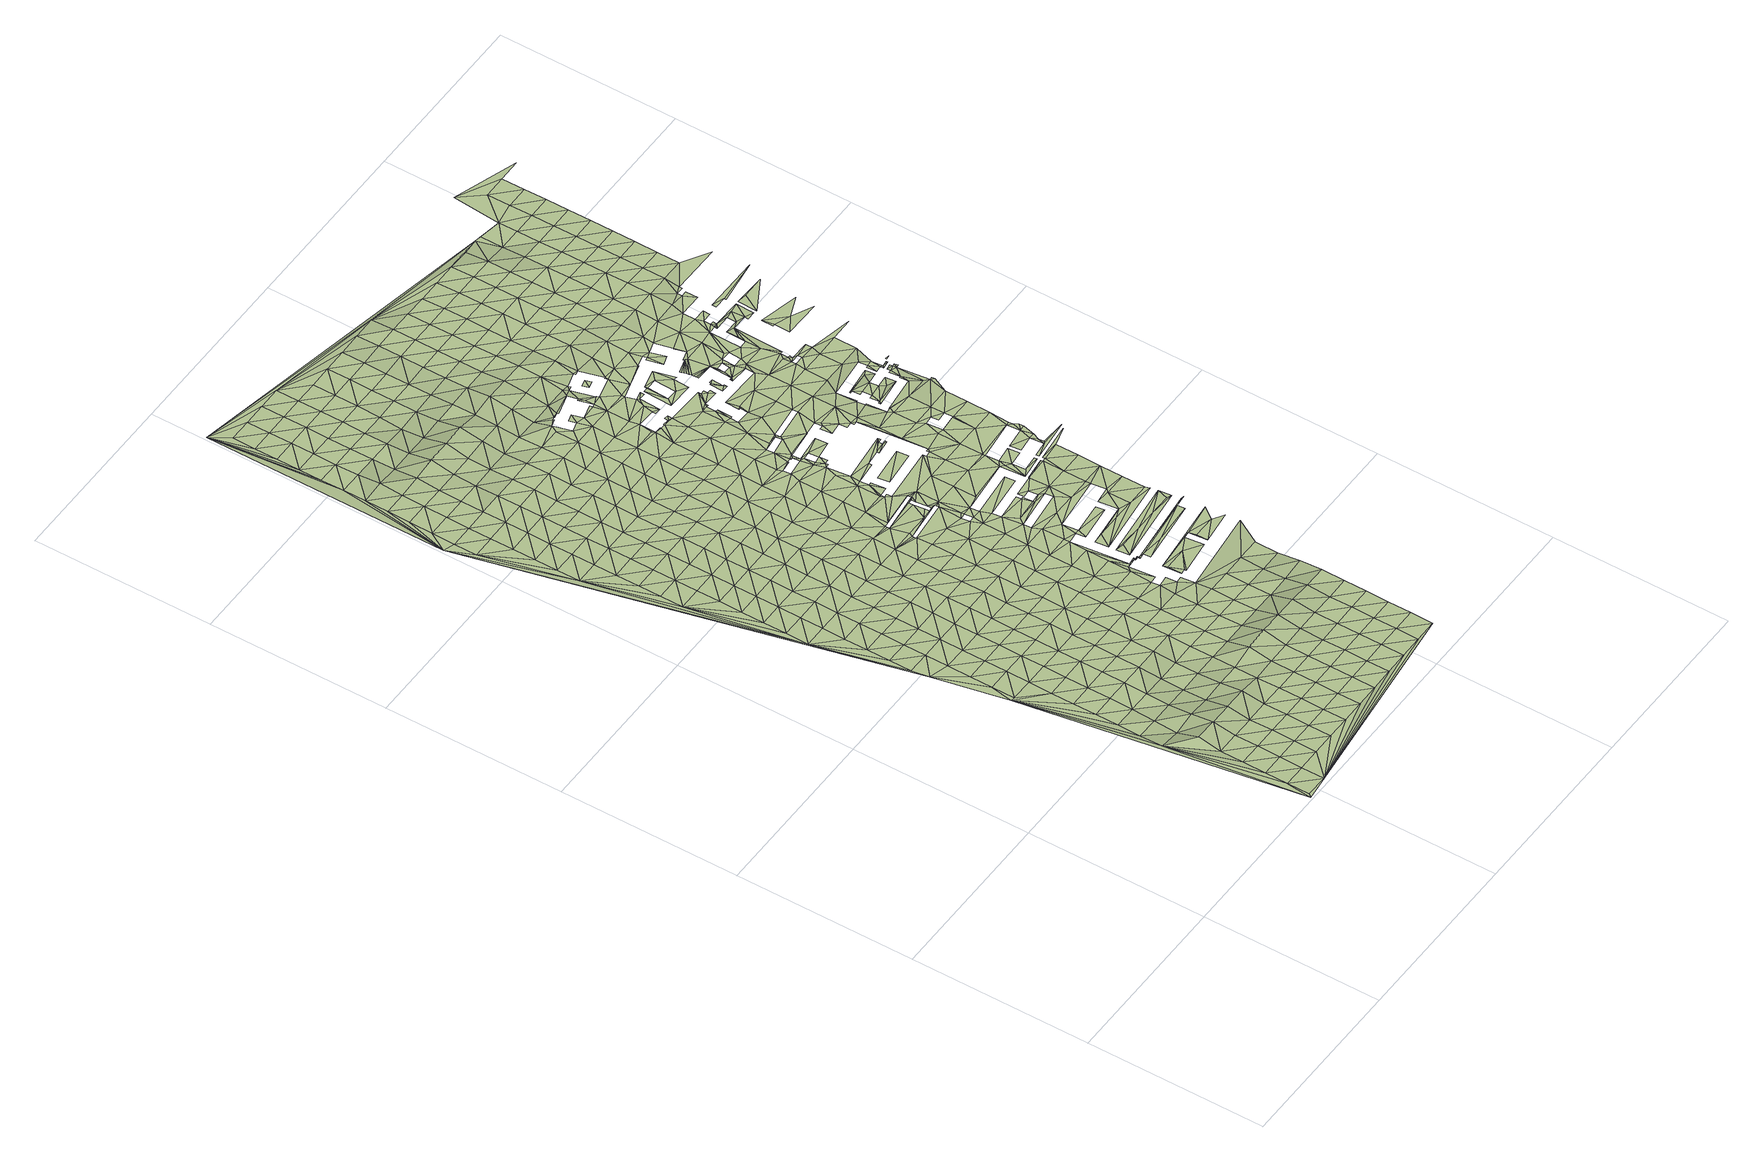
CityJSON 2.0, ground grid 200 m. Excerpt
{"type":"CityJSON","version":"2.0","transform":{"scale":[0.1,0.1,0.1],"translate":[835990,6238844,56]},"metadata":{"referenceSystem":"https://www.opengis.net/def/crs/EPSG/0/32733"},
"CityObjects":{
"terrain1":{"type":"TINRelief","geometry":[{"type":"CompositeSurface","lod":"1","boundaries":[[[0,1,2]],[[1,0,3]],[[0,2,4]],[[1,3,2]],[[4,2,5]],[[0,4,6]],[[5,2,7]],[[8,4,5]],[[7,2,3]],[[4,8,9]],[[8,5,10]],[[4,11,6]],[[10,5,7]],[[12,4,9]],[[4,13,11]],[[11,14,6]],[[9,8,15]],[[4,12,13]],[[15,8,10]],[[7,3,16]],[[14,17,6]],[[18,14,11]],[[6,19,20]],[[18,11,13]],[[21,6,20]],[[10,7,16]],[[22,6,17]],[[12,9,23]],[[9,15,24]],[[6,25,19]],[[26,17,14]],[[27,21,28]],[[22,25,6]],[[13,12,23]],[[9,24,23]],[[21,20,29]],[[18,26,14]],[[30,27,28]],[[10,31,15]],[[32,28,21]],[[33,22,17]],[[16,31,10]],[[20,19,34]],[[35,21,29]],[[36,16,3]],[[19,25,37]],[[30,38,27]],[[39,21,27]],[[13,40,18]],[[32,30,28]],[[17,26,33]],[[27,41,42]],[[24,15,43]],[[29,20,34]],[[40,13,23]],[[35,32,21]],[[19,37,34]],[[44,27,38]],[[25,22,45]],[[31,43,15]],[[46,27,42]],[[41,47,42]],[[48,26,18]],[[46,39,27]],[[49,38,30]],[[45,22,33]],[[41,27,50]],[[51,27,44]],[[24,52,23]],[[29,53,35]],[[18,40,48]],[[30,32,49]],[[16,36,31]],[[47,54,42]],[[42,55,46]],[[56,37,25]],[[43,52,24]],[[34,53,29]],[[50,27,51]],[[36,3,57]],[[58,39,46]],[[45,56,25]],[[41,59,47]],[[54,60,42]],[[40,23,61]],[[55,62,46]],[[33,26,63]],[[46,64,58]],[[26,48,65]],[[38,66,44]],[[38,49,67]],[[68,43,31]],[[69,39,58]],[[52,61,23]],[[32,35,70]],[[53,71,35]],[[72,55,42]],[[41,50,59]],[[42,60,73]],[[74,46,62]],[[63,45,33]],[[64,75,58]],[[31,36,68]],[[37,76,34]],[[65,63,26]],[[56,77,37]],[[54,47,78]],[[38,67,66]],[[40,79,48]],[[39,69,80]],[[32,70,49]],[[81,51,44]],[[70,35,71]],[[55,72,62]],[[64,46,82]],[[52,43,83]],[[42,73,72]],[[84,46,74]],[[75,85,58]],[[34,76,53]],[[61,79,40]],[[37,77,76]],[[47,59,78]],[[58,86,69]],[[39,80,87]],[[83,43,68]],[[88,60,54]],[[44,66,81]],[[3,89,57]],[[65,48,90]],[[46,84,82]],[[91,56,45]],[[58,85,86]],[[67,49,92]],[[45,63,93]],[[51,94,50]],[[95,74,62]],[[64,96,75]],[[87,97,39]],[[98,71,53]],[[79,90,48]],[[0,99,3]],[[70,92,49]],[[36,57,68]],[[54,78,88]],[[100,80,69]],[[101,61,52]],[[95,62,72]],[[56,91,77]],[[83,102,52]],[[45,93,91]],[[59,50,94]],[[53,76,98]],[[60,103,73]],[[94,51,81]],[[64,82,96]],[[97,104,39]],[[69,86,100]],[[66,67,105]],[[85,75,106]],[[61,101,79]],[[63,65,107]],[[52,102,101]],[[90,108,65]],[[73,103,72]],[[67,92,105]],[[109,84,74]],[[68,110,83]],[[103,60,88]],[[74,95,111]],[[39,104,112]],[[76,77,113]],[[114,70,71]],[[71,98,115]],[[87,80,116]],[[93,63,107]],[[75,96,106]],[[110,68,57]],[[100,117,80]],[[107,65,108]],[[81,66,118]],[[89,3,119]],[[91,113,77]],[[78,59,120]],[[59,94,121]],[[85,122,86]],[[123,90,79]],[[74,111,109]],[[115,114,71]],[[66,105,118]],[[84,124,82]],[[125,102,83]],[[87,116,97]],[[98,76,126]],[[80,117,116]],[[79,101,123]],[[127,92,70]],[[95,72,128]],[[59,121,120]],[[122,100,86]],[[103,129,72]],[[93,130,91]],[[106,122,85]],[[83,110,125]],[[113,126,76]],[[131,88,78]],[[96,82,124]],[[108,90,132]],[[84,109,124]],[[112,133,39]],[[130,93,107]],[[81,134,94]],[[70,114,127]],[[111,95,128]],[[118,135,81]],[[128,72,129]],[[136,104,97]],[[137,115,98]],[[132,90,123]],[[105,92,138]],[[110,57,89]],[[78,120,131]],[[139,117,100]],[[101,102,140]],[[113,91,141]],[[102,125,142]],[[97,116,136]],[[134,121,94]],[[126,137,98]],[[103,88,143]],[[134,81,135]],[[119,3,144]],[[139,100,122]],[[138,118,105]],[[141,91,130]],[[138,92,127]],[[111,145,109]],[[106,96,146]],[[101,140,123]],[[147,107,108]],[[96,124,148]],[[102,142,140]],[[132,149,108]],[[110,150,125]],[[143,88,131]],[[117,151,116]],[[128,145,111]],[[112,104,152]],[[153,114,115]],[[104,136,154]],[[137,155,115]],[[156,129,103]],[[107,147,130]],[[96,148,146]],[[150,110,89]],[[126,113,157]],[[151,117,139]],[[147,108,149]],[[158,135,118]],[[113,141,159]],[[160,120,121]],[[161,121,134]],[[122,106,162]],[[123,163,132]],[[104,154,152]],[[153,115,155]],[[158,118,138]],[[109,164,124]],[[112,165,133]],[[142,125,166]],[[103,143,156]],[[116,167,136]],[[145,168,109]],[[169,165,112]],[[126,157,137]],[[163,123,140]],[[170,127,114]],[[113,159,157]],[[120,160,131]],[[171,128,129]],[[121,161,160]],[[141,130,172]],[[146,162,106]],[[166,125,150]],[[151,167,116]],[[164,148,124]],[[144,3,173]],[[174,139,122]],[[165,175,133]],[[176,149,132]],[[109,168,164]],[[165,169,175]],[[112,152,169]],[[172,130,147]],[[134,135,177]],[[114,153,170]],[[128,171,145]],[[135,158,178]],[[142,179,140]],[[171,129,156]],[[154,136,180]],[[181,155,137]],[[132,163,176]],[[182,138,127]],[[150,89,119]],[[183,133,175]],[[184,159,141]],[[174,122,162]],[[179,142,166]],[[167,180,136]],[[137,157,181]],[[143,131,185]],[[177,135,178]],[[148,186,146]],[[160,187,131]],[[188,151,139]],[[158,138,182]],[[172,184,141]],[[189,161,134]],[[182,127,170]],[[190,168,145]],[[183,191,133]],[[163,140,192]],[[147,149,193]],[[148,164,186]],[[183,175,194]],[[149,176,195]],[[175,169,196]],[[150,197,166]],[[185,131,187]],[[151,188,167]],[[145,171,190]],[[154,198,152]],[[188,139,174]],[[192,140,179]],[[153,155,199]],[[180,200,154]],[[155,181,201]],[[202,156,143]],[[134,177,189]],[[203,133,191]],[[193,172,147]],[[183,194,191]],[[197,150,119]],[[204,157,159]],[[193,149,195]],[[205,178,158]],[[175,196,194]],[[3,206,173]],[[184,207,159]],[[161,208,160]],[[146,209,162]],[[163,210,176]],[[152,198,169]],[[211,146,186]],[[153,199,170]],[[154,200,198]],[[199,155,201]],[[171,156,202]],[[158,182,205]],[[164,168,212]],[[179,166,213]],[[143,185,202]],[[214,180,167]],[[168,190,215]],[[157,204,181]],[[210,163,192]],[[159,207,204]],[[161,189,208]],[[162,209,174]],[[211,209,146]],[[216,203,191]],[[213,166,197]],[[167,188,214]],[[160,217,187]],[[195,176,218]],[[168,215,212]],[[219,196,169]],[[220,184,172]],[[221,133,203]],[[170,222,182]],[[172,193,223]],[[177,178,224]],[[191,194,216]],[[190,171,225]],[[205,226,178]],[[227,186,164]],[[192,179,228]],[[200,180,229]],[[201,181,230]],[[218,176,210]],[[219,169,198]],[[222,170,199]],[[197,119,144]],[[160,208,217]],[[174,231,188]],[[225,171,202]],[[184,220,207]],[[228,179,213]],[[229,180,214]],[[172,223,220]],[[177,224,189]],[[204,230,181]],[[187,232,185]],[[178,226,224]],[[211,186,227]],[[195,233,193]],[[227,164,212]],[[206,3,99]],[[231,174,209]],[[205,182,234]],[[221,203,216]],[[235,215,190]],[[192,236,210]],[[237,194,196]],[[233,195,218]],[[219,238,196]],[[185,232,202]],[[234,182,222]],[[239,213,197]],[[232,187,217]],[[188,240,214]],[[225,235,190]],[[198,200,241]],[[242,204,207]],[[192,228,236]],[[243,199,201]],[[229,244,200]],[[189,245,208]],[[230,246,201]],[[223,193,247]],[[194,237,216]],[[239,197,144]],[[240,188,231]],[[196,238,237]],[[207,220,242]],[[224,245,189]],[[209,211,248]],[[221,249,133]],[[250,218,210]],[[198,241,219]],[[227,251,211]],[[199,243,222]],[[200,244,241]],[[247,193,233]],[[226,205,252]],[[246,243,201]],[[225,202,253]],[[205,234,254]],[[212,215,255]],[[256,228,213]],[[229,214,257]],[[235,258,215]],[[210,236,250]],[[217,208,259]],[[209,248,231]],[[253,202,232]],[[223,260,220]],[[251,248,211]],[[221,216,261]],[[256,213,239]],[[262,230,204]],[[257,214,240]],[[204,242,263]],[[205,254,252]],[[208,245,259]],[[218,264,233]],[[215,258,255]],[[238,219,265]],[[234,222,266]],[[260,223,247]],[[267,224,226]],[[261,216,237]],[[268,235,225]],[[227,212,269]],[[236,228,270]],[[271,244,229]],[[230,262,246]],[[218,250,264]],[[219,241,265]],[[204,263,262]],[[266,222,243]],[[239,144,173]],[[272,240,231]],[[268,225,253]],[[220,273,242]],[[270,228,256]],[[271,229,257]],[[224,267,245]],[[232,217,274]],[[267,226,252]],[[269,251,227]],[[217,259,275]],[[276,247,233]],[[212,255,269]],[[277,237,238]],[[231,248,272]],[[278,254,234]],[[273,220,260]],[[221,261,249]],[[133,249,279]],[[280,258,235]],[[281,250,236]],[[276,233,264]],[[238,265,277]],[[266,278,234]],[[256,239,282]],[[274,217,275]],[[280,235,268]],[[241,244,283]],[[263,242,284]],[[281,236,270]],[[243,246,285]],[[244,271,286]],[[245,287,259]],[[246,262,288]],[[289,253,232]],[[290,257,240]],[[291,260,247]],[[237,292,261]],[[173,282,239]],[[240,272,293]],[[242,273,284]],[[287,245,267]],[[251,294,248]],[[254,295,252]],[[296,264,250]],[[241,283,265]],[[297,251,269]],[[285,266,243]],[[244,286,283]],[[276,291,247]],[[237,277,292]],[[246,288,285]],[[278,298,254]],[[258,299,255]],[[256,300,270]],[[232,274,289]],[[271,257,290]],[[258,280,301]],[[263,302,262]],[[240,293,290]],[[296,250,281]],[[275,259,303]],[[304,268,253]],[[248,294,272]],[[297,294,251]],[[305,249,261]],[[254,298,295]],[[282,300,256]],[[302,263,284]],[[252,306,267]],[[303,259,287]],[[260,307,273]],[[308,276,264]],[[258,301,299]],[[265,309,277]],[[291,310,260]],[[261,292,305]],[[280,268,304]],[[311,252,295]],[[312,269,255]],[[252,311,313]],[[281,270,314]],[[289,304,253]],[[315,286,271]],[[288,262,316]],[[317,252,313]],[[308,264,296]],[[318,278,266]],[[309,265,283]],[[266,285,319]],[[267,320,287]],[[282,173,206]],[[293,272,321]],[[317,306,252]],[[273,322,284]],[[310,307,260]],[[300,314,270]],[[271,290,315]],[[316,262,302]],[[274,275,323]],[[324,275,303]],[[325,291,276]],[[299,312,255]],[[292,277,326]],[[267,306,327]],[[294,321,272]],[[267,327,320]],[[278,318,298]],[[305,279,249]],[[266,319,318]],[[328,301,280]],[[329,297,269]],[[296,281,330]],[[273,307,322]],[[308,325,276]],[[326,277,309]],[[274,323,289]],[[331,300,282]],[[323,275,324]],[[280,304,328]],[[283,286,332]],[[284,333,302]],[[314,330,281]],[[285,288,334]],[[315,335,286]],[[336,288,316]],[[298,337,295]],[[290,293,338]],[[320,339,287]],[[269,312,329]],[[305,292,340]],[[331,282,206]],[[321,341,293]],[[342,310,291]],[[333,284,322]],[[303,287,343]],[[294,297,344]],[[283,332,309]],[[319,285,334]],[[286,335,332]],[[345,291,325]],[[340,292,326]],[[334,288,336]],[[346,307,310]],[[298,318,337]],[[299,301,347]],[[314,300,348]],[[338,315,290]],[[349,317,313]],[[308,296,350]],[[328,351,301]],[[293,341,338]],[[330,352,296]],[[339,320,353]],[[317,349,306]],[[304,289,354]],[[345,342,291]],[[343,287,339]],[[294,344,321]],[[323,355,289]],[[344,297,329]],[[356,279,305]],[[348,300,331]],[[316,302,357]],[[346,310,342]],[[302,333,358]],[[359,324,303]],[[322,360,333]],[[325,308,350]],[[307,346,361]],[[301,351,347]],[[362,326,309]],[[296,352,350]],[[363,318,319]],[[356,305,340]],[[354,328,304]],[[364,312,299]],[[330,314,365]],[[354,289,355]],[[366,335,315]],[[309,332,362]],[[302,358,357]],[[334,363,319]],[[333,360,367]],[[331,206,99]],[[303,343,359]],[[316,368,336]],[[365,314,348]],[[366,315,338]],[[369,346,342]],[[324,370,323]],[[133,279,371]],[[295,337,372]],[[367,358,333]],[[321,373,341]],[[312,364,329]],[[374,353,320]],[[375,345,325]],[[364,299,347]],[[337,318,376]],[[321,344,377]],[[339,353,378]],[[379,351,328]],[[380,306,349]],[[381,349,313]],[[382,352,330]],[[383,358,367]],[[384,332,335]],[[340,326,385]],[[375,325,350]],[[316,357,368]],[[326,362,386]],[[387,318,363]],[[331,388,348]],[[370,324,359]],[[379,328,354]],[[377,373,321]],[[357,358,383]],[[382,330,365]],[[334,336,389]],[[384,335,366]],[[383,367,390]],[[391,342,345]],[[323,392,355]],[[376,318,387]],[[393,306,380]],[[279,356,394]],[[395,338,341]],[[388,331,99]],[[396,336,368]],[[326,386,385]],[[343,339,397]],[[398,337,376]],[[351,399,347]],[[344,329,400]],[[383,390,401]],[[402,350,352]],[[383,368,357]],[[332,403,362]],[[306,393,404]],[[405,341,373]],[[364,406,329]],[[407,408,409]],[[394,356,340]],[[410,363,334]],[[344,411,377]],[[391,345,375]],[[353,412,378]],[[408,407,413]],[[389,336,396]],[[392,323,370]],[[365,348,414]],[[372,337,398]],[[415,390,416]],[[378,417,339]],[[399,351,379]],[[415,401,390]],[[418,349,419]],[[341,405,395]],[[402,352,382]],[[384,403,332]],[[416,420,415]],[[349,418,380]],[[343,397,359]],[[353,374,412]],[[421,354,355]],[[339,417,397]],[[415,420,422]],[[423,366,338]],[[349,381,419]],[[420,424,425]],[[329,406,400]],[[414,348,388]],[[377,411,373]],[[422,420,425]],[[426,334,389]],[[334,426,410]],[[394,340,385]],[[376,387,427]],[[400,411,344]],[[363,428,387]],[[355,392,429]],[[425,424,430]],[[429,431,355]],[[432,375,350]],[[386,362,433]],[[347,434,364]],[[382,365,435]],[[421,355,431]],[[436,398,437]],[[438,409,408]],[[439,347,399]],[[440,419,381]],[[363,410,428]],[[441,442,443]],[[398,436,372]],[[368,444,396]],[[423,338,395]],[[408,413,438]],[[432,350,402]],[[403,433,362]],[[405,373,445]],[[438,413,446]],[[378,447,417]],[[448,379,354]],[[449,427,387]],[[450,440,381]],[[451,384,366]],[[342,391,452]],[[435,365,414]],[[373,453,445]],[[378,412,454]],[[279,394,455]],[[370,359,456]],[[404,393,457]],[[397,458,359]],[[427,459,437]],[[460,387,428]],[[447,461,417]],[[405,445,462]],[[411,400,463]],[[464,391,375]],[[449,387,460]],[[386,465,385]],[[466,450,381]],[[466,372,436]],[[436,437,459]],[[347,439,434]],[[404,457,467]],[[372,466,468]],[[469,470,471]],[[468,466,381]],[[389,396,472]],[[406,364,473]],[[397,417,461]],[[449,459,427]],[[382,474,402]],[[448,354,421]],[[384,451,403]],[[444,472,396]],[[450,475,467]],[[466,436,459]],[[451,366,423]],[[464,375,432]],[[386,433,465]],[[430,476,477]],[[392,370,478]],[[428,410,479]],[[480,461,447]],[[399,379,481]],[[482,483,444]],[[405,484,395]],[[475,450,466]],[[456,359,458]],[[475,404,467]],[[431,429,485]],[[374,475,412]],[[434,486,364]],[[382,435,474]],[[462,484,405]],[[487,443,442]],[[488,397,461]],[[489,463,400]],[[490,404,475]],[[462,491,492]],[[493,494,463]],[[490,475,374]],[[441,443,487]],[[364,486,473]],[[495,426,389]],[[385,496,394]],[[472,444,483]],[[461,480,497]],[[397,488,498]],[[499,438,446]],[[397,498,458]],[[481,439,399]],[[406,500,400]],[[409,438,501]],[[485,429,502]],[[493,463,489]],[[503,432,402]],[[370,456,478]],[[481,379,448]],[[504,433,403]],[[505,421,431]],[[452,391,464]],[[465,496,385]],[[462,492,484]],[[495,389,472]],[[395,506,423]],[[507,392,478]],[[431,485,505]],[[406,473,508]],[[402,474,503]],[[470,469,509]],[[510,479,410]],[[403,451,504]],[[439,511,434]],[[459,512,466]],[[458,498,456]],[[479,513,428]],[[489,400,500]],[[500,406,508]],[[455,514,279]],[[506,395,484]],[[448,421,515]],[[473,486,434]],[[464,432,516]],[[517,483,482]],[[439,518,511]],[[511,519,434]],[[421,505,515]],[[520,409,501]],[[475,466,521]],[[522,471,470]],[[496,455,394]],[[485,523,505]],[[430,524,425]],[[492,525,526]],[[527,498,488]],[[523,528,529]],[[530,512,459]],[[423,531,451]],[[456,532,478]],[[533,439,481]],[[534,465,433]],[[519,511,535]],[[478,536,507]],[[432,503,516]],[[433,504,537]],[[538,478,532]],[[507,539,529]],[[533,518,439]],[[478,538,536]],[[540,523,529]],[[456,541,532]],[[452,542,342]],[[539,507,536]],[[526,484,492]],[[523,543,505]],[[529,539,540]],[[449,460,544]],[[523,540,543]],[[426,495,545]],[[531,423,506]],[[499,501,438]],[[546,487,442]],[[428,513,547]],[[500,548,489]],[[548,549,489]],[[466,512,521]],[[510,550,479]],[[479,550,513]],[[412,475,551]],[[532,552,538]],[[452,464,553]],[[465,534,496]],[[534,433,537]],[[554,539,536]],[[510,410,555]],[[448,556,481]],[[448,515,556]],[[527,488,557]],[[558,552,532]],[[451,559,504]],[[560,477,476]],[[516,553,464]],[[477,524,430]],[[472,561,495]],[[562,508,473]],[[518,563,564]],[[469,565,509]],[[566,505,543]],[[559,451,531]],[[548,500,567]],[[522,470,509]],[[533,568,518]],[[569,483,517]],[[279,514,371]],[[570,506,484]],[[571,572,573]],[[515,574,556]],[[575,455,496]],[[563,518,568]],[[576,530,459]],[[484,526,577]],[[520,578,409]],[[579,574,515]],[[580,513,550]],[[581,500,508]],[[582,533,481]],[[567,583,584]],[[585,441,487]],[[537,504,586]],[[584,583,587]],[[588,562,473]],[[543,540,589]],[[567,500,590]],[[553,591,452]],[[592,539,554]],[[512,530,593]],[[496,534,575]],[[563,594,595]],[[510,596,550]],[[597,520,598]],[[568,594,563]],[[506,570,531]],[[582,481,556]],[[521,551,475]],[[599,554,600]],[[583,567,601]],[[484,577,570]],[[586,504,559]],[[601,587,583]],[[602,526,587]],[[544,460,603]],[[508,562,604]],[[495,561,545]],[[527,605,498]],[[574,606,556]],[[607,608,609]],[[590,601,567]],[[521,512,593]],[[510,555,596]],[[579,606,574]],[[568,533,610]],[[442,611,546]],[[587,601,602]],[[577,526,602]],[[612,613,588]],[[566,543,614]],[[508,604,581]],[[500,615,590]],[[537,616,534]],[[455,575,514]],[[617,579,566]],[[588,613,562]],[[618,597,598]],[[601,590,619]],[[559,531,620]],[[621,572,571]],[[500,581,615]],[[610,533,582]],[[561,472,622]],[[554,599,592]],[[617,606,579]],[[597,618,520]],[[616,537,586]],[[542,452,591]],[[602,623,577]],[[425,524,624]],[[469,625,565]],[[556,626,582]],[[543,589,614]],[[509,565,522]],[[602,627,623]],[[620,531,570]],[[577,623,570]],[[566,614,617]],[[613,628,562]],[[609,596,629]],[[576,593,530]],[[607,609,630]],[[596,555,629]],[[534,631,575]],[[545,629,555]],[[604,562,628]],[[545,561,629]],[[556,606,632]],[[633,582,626]],[[634,521,593]],[[586,559,635]],[[626,556,632]],[[524,477,560]],[[631,534,616]],[[636,605,527]],[[637,582,633]],[[551,521,638]],[[521,634,638]],[[487,546,585]],[[637,610,582]],[[629,630,609]],[[620,635,559]],[[639,640,522]],[[618,598,641]],[[623,642,570]],[[643,590,615]],[[628,644,604]],[[645,646,647]],[[636,648,649]],[[650,651,633]],[[652,568,610]],[[514,575,653]],[[371,654,133]],[[639,522,565]],[[637,633,651]],[[618,578,520]],[[581,655,615]],[[656,610,637]],[[644,628,657]],[[658,645,647]],[[616,586,659]],[[660,661,662]],[[663,629,561]],[[653,575,631]],[[626,632,664]],[[656,665,610]],[[666,636,649]],[[667,620,570]],[[617,614,668]],[[649,648,669]],[[635,659,586]],[[639,670,640]],[[662,671,660]],[[636,666,605]],[[638,634,672]],[[656,673,665]],[[643,615,655]],[[570,642,667]],[[660,674,661]],[[606,675,632]],[[634,593,676]],[[663,561,622]],[[610,665,652]],[[616,677,631]],[[678,674,660]],[[679,593,576]],[[680,681,682]],[[649,669,683]],[[371,514,653]],[[576,684,685]],[[605,666,686]],[[642,687,688]],[[689,635,620]],[[690,630,629]],[[691,672,692]],[[611,693,546]],[[694,664,695]],[[696,639,565]],[[671,662,697]],[[698,674,678]],[[668,699,617]],[[700,694,695]],[[659,677,616]],[[701,685,684]],[[546,693,585]],[[702,701,684]],[[703,643,704]],[[705,629,663]],[[706,668,614]],[[676,593,679]],[[695,707,700]],[[630,708,709]],[[682,681,710]],[[688,667,642]],[[672,634,711]],[[576,685,712]],[[667,689,620]],[[713,706,682]],[[714,664,632]],[[652,665,715]],[[678,716,698]],[[653,631,717]],[[712,685,701]],[[712,679,576]],[[715,665,718]],[[713,682,710]],[[719,643,655]],[[684,720,702]],[[711,692,672]],[[690,629,705]],[[704,643,719]],[[625,696,565]],[[639,721,670]],[[711,634,676]],[[665,722,718]],[[723,659,635]],[[624,524,724]],[[677,717,631]],[[725,692,726]],[[664,727,695]],[[704,728,688]],[[729,730,710]],[[714,632,675]],[[690,708,630]],[[689,723,635]],[[611,585,693]],[[715,718,731]],[[696,721,639]],[[622,670,732]],[[726,692,733]],[[727,707,695]],[[716,671,734]],[[734,671,697]],[[371,653,735]],[[736,698,716]],[[701,737,712]],[[622,732,663]],[[718,722,738]],[[706,713,739]],[[726,740,725]],[[741,667,688]],[[728,704,719]],[[655,742,719]],[[743,725,730]],[[702,720,744]],[[677,659,745]],[[711,733,692]],[[739,713,710]],[[727,664,714]],[[705,663,732]],[[717,735,653]],[[741,689,667]],[[721,732,670]],[[739,710,730]],[[730,725,746]],[[747,690,705]],[[737,701,748]],[[723,745,659]],[[742,655,749]],[[750,668,706]],[[740,746,725]],[[716,734,736]],[[740,726,751]],[[741,688,728]],[[750,699,668]],[[750,675,699]],[[736,734,752]],[[753,754,755]],[[739,730,746]],[[756,717,677]],[[757,726,733]],[[754,753,758]],[[711,676,759]],[[706,739,750]],[[705,760,747]],[[755,754,761]],[[733,711,762]],[[723,689,763]],[[746,740,764]],[[757,751,726]],[[679,765,676]],[[745,756,677]],[[758,766,754]],[[732,760,705]],[[761,754,767]],[[768,761,767]],[[714,675,769]],[[770,707,727]],[[763,689,741]],[[742,771,719]],[[371,735,772]],[[751,773,740]],[[719,774,728]],[[775,735,717]],[[733,762,757]],[[776,777,747]],[[762,711,759]],[[778,779,780]],[[764,740,773]],[[714,769,727]],[[781,739,746]],[[675,750,769]],[[782,746,764]],[[756,775,717]],[[783,784,785]],[[728,774,741]],[[781,746,782]],[[786,787,788]],[[789,745,723]],[[760,776,747]],[[790,786,788]],[[791,792,793]],[[771,774,719]],[[788,794,790]],[[763,795,723]],[[788,796,794]],[[765,759,676]],[[793,792,797]],[[798,799,800]],[[742,801,771]],[[802,800,799]],[[799,803,804]],[[804,802,799]],[[791,793,797]],[[798,796,805]],[[757,806,751]],[[807,808,809]],[[750,739,810]],[[782,764,811]],[[810,739,781]],[[745,789,756]],[[773,812,764]],[[723,795,789]],[[775,772,735]],[[813,762,759]],[[807,809,814]],[[741,815,763]],[[769,816,727]],[[792,817,797]],[[805,796,788]],[[785,784,818]],[[819,788,797]],[[801,807,820]],[[799,798,805]],[[801,820,771]],[[751,821,773]],[[810,781,822]],[[770,727,816]],[[813,823,762]],[[797,824,819]],[[821,751,806]],[[825,780,826]],[[780,825,784]],[[814,820,807]],[[827,777,776]],[[815,741,774]],[[828,788,819]],[[772,829,371]],[[779,830,780]],[[831,832,833]],[[834,806,835]],[[836,775,756]],[[823,813,759]],[[784,825,837]],[[824,797,838]],[[839,799,805]],[[750,840,769]],[[812,773,841]],[[750,810,840]],[[797,817,838]],[[828,842,788]],[[843,795,763]],[[841,844,812]],[[818,784,837]],[[756,789,836]],[[833,845,846]],[[847,771,820]],[[774,771,847]],[[834,821,806]],[[848,849,850]],[[851,839,805]],[[763,815,843]],[[826,780,830]],[[823,759,852]],[[853,788,842]],[[842,824,838]],[[841,773,821]],[[854,855,849]],[[772,775,856]],[[857,770,816]],[[818,837,858]],[[852,759,765]],[[817,770,857]],[[765,818,859]],[[842,838,853]],[[817,857,838]],[[833,860,845]],[[861,859,818]],[[858,861,818]],[[862,805,788]],[[816,769,863]],[[864,833,832]],[[865,765,859]],[[856,775,836]],[[866,847,820]],[[867,815,774]],[[840,868,769]],[[789,795,869]],[[870,851,871]],[[872,834,823]],[[855,873,849]],[[795,843,874]],[[855,845,873]],[[857,875,838]],[[862,788,853]],[[852,765,865]],[[849,876,850]],[[862,851,805]],[[829,877,371]],[[847,867,774]],[[860,833,878]],[[769,868,863]],[[879,844,841]],[[880,821,834]],[[845,860,873]],[[872,823,852]],[[789,869,836]],[[795,874,869]],[[856,829,772]],[[857,816,881]],[[810,882,840]],[[883,884,853]],[[878,833,864]],[[843,815,885]],[[871,851,886]],[[862,853,884]],[[863,887,816]],[[886,866,871]],[[876,849,873]],[[816,887,888]],[[867,885,815]],[[834,872,880]],[[857,889,875]],[[821,890,841]],[[816,888,881]],[[836,891,856]],[[876,892,850]],[[893,883,875]],[[866,894,847]],[[862,886,851]],[[868,840,882]],[[860,878,895]],[[896,874,843]],[[891,836,869]],[[810,897,882]],[[889,857,881]],[[898,863,868]],[[883,899,884]],[[821,880,890]],[[889,893,875]],[[885,896,843]],[[876,873,900]],[[895,878,864]],[[866,886,894]],[[901,888,887]],[[884,899,862]],[[867,847,902]],[[901,887,903]],[[879,841,904]],[[905,829,856]],[[901,881,888]],[[893,899,883]],[[903,887,906]],[[903,907,901]],[[869,874,908]],[[890,904,841]],[[876,900,892]],[[856,891,905]],[[862,899,886]],[[898,868,909]],[[867,902,885]],[[909,868,882]],[[847,894,902]],[[371,877,654]],[[889,881,910]],[[896,908,874]],[[911,879,912]],[[893,889,913]],[[904,912,879]],[[914,891,869]],[[890,880,915]],[[916,912,917]],[[918,919,920]],[[829,905,877]],[[921,903,906]],[[898,922,906]],[[918,920,923]],[[924,912,904]],[[925,896,885]],[[889,910,926]],[[924,917,912]],[[908,914,869]],[[927,886,899]],[[889,926,913]],[[904,890,924]],[[928,913,929]],[[898,909,922]],[[930,890,915]],[[894,886,931]],[[932,933,917]],[[934,935,923]],[[925,885,902]],[[923,936,918]],[[918,936,897]],[[929,913,926]],[[932,917,924]],[[935,936,923]],[[937,933,932]],[[906,922,921]],[[905,891,938]],[[934,939,935]],[[928,929,926]],[[899,940,941]],[[942,882,897]],[[942,909,882]],[[931,886,927]],[[943,908,896]],[[899,941,944]],[[945,932,924]],[[940,946,947]],[[944,927,899]],[[914,938,891]],[[945,924,948]],[[939,949,935]],[[950,947,946]],[[950,940,947]],[[942,897,936]],[[950,941,940]],[[925,943,896]],[[894,951,902]],[[952,941,950]],[[928,926,953]],[[954,877,905]],[[894,931,955]],[[956,922,909]],[[946,957,950]],[[958,959,960]],[[938,954,905]],[[961,927,944]],[[951,925,902]],[[942,956,909]],[[914,908,962]],[[894,955,951]],[[943,963,908]],[[964,961,944]],[[926,965,953]],[[914,962,938]],[[908,963,962]],[[957,966,950]],[[954,967,877]],[[953,966,957]],[[955,931,968]],[[969,943,925]],[[970,971,972]],[[925,951,973]],[[965,966,953]],[[954,938,974]],[[922,956,975]],[[950,966,976]],[[977,978,971]],[[979,965,980]],[[877,967,654]],[[981,951,955]],[[943,969,963]],[[968,931,982]],[[925,973,969]],[[974,938,962]],[[972,971,978]],[[981,955,968]],[[965,976,966]],[[976,965,979]],[[954,654,967]],[[963,983,962]],[[984,985,986]],[[974,987,954]],[[973,951,988]],[[982,989,968]],[[978,977,990]],[[981,988,951]],[[963,969,983]],[[987,654,954]],[[981,991,992]],[[962,993,974]],[[978,994,972]],[[995,996,997]],[[981,992,988]],[[973,998,969]],[[993,962,983]],[[998,973,988]],[[987,999,654]],[[1000,987,974]],[[969,1001,983]],[[974,993,1000]],[[1001,969,998]],[[1002,997,996]],[[1003,986,985]],[[992,1004,988]],[[997,1002,995]],[[999,987,1005]],[[993,983,1006]],[[999,1005,654]],[[985,1007,1003]],[[1008,987,1000]],[[998,988,1004]],[[1001,1006,983]],[[1008,1005,987]],[[993,1009,1000]],[[1001,998,1010]],[[1006,1009,993]],[[1010,998,1004]],[[1011,1004,992]],[[1008,1000,1012]],[[1013,1006,1001]],[[1009,1012,1000]],[[1013,1001,1010]],[[1008,1014,1005]],[[1006,1015,1009]],[[1008,1012,1014]],[[1015,1006,1013]],[[1012,1009,1016]],[[1017,1005,1014]],[[1009,1015,1016]],[[1018,1005,1019]],[[1019,1005,1017]],[[1014,1012,1020]],[[1020,1012,1016]],[[1014,1021,1017]],[[1021,1014,1020]],[[1019,1017,1022]],[[1019,1023,1018]],[[1022,1017,1021]],[[1019,1022,1023]],[[1018,1023,1024]]]}]}
},
"vertices":[
[1856,9,33],[1883,44,33],[1883,296,33],[2133,44,33],[1633,1559,40],[1883,549,35],[1340,3086,40],[2133,296,33],[1883,802,41],[1883,1054,36],[2133,549,35],[1633,1812,29],[1883,1307,89],[1883,1559,4],[1633,2065,34],[2133,802,42],[2383,296,33],[1633,2317,34],[1883,1812,21],[1383,3075,40],[1383,3328,42],[1170,3899,46],[1633,2570,34],[2133,1307,83],[2133,1054,42],[1633,2822,37],[1883,2065,33],[884,5096,50],[1134,4085,46],[1383,3580,44],[1134,4338,46],[2383,549,35],[1383,4085,46],[1883,2317,36],[1633,3328,42],[1383,3833,46],[2633,296,34],[1633,3075,40],[1134,4591,47],[11,8672,41],[2133,1559,45],[884,5348,52],[634,6359,56],[2383,802,42],[1134,4843,47],[1883,2570,37],[384,7369,49],[884,5601,53],[2133,1812,21],[1383,4338,46],[1134,5348,52],[1134,5096,50],[2383,1054,39],[1633,3580,44],[884,5854,54],[634,6612,55],[1883,2822,38],[2883,296,35],[134,8380,42],[1134,5601,53],[884,6106,56],[2383,1307,78],[634,6864,55],[2133,2317,36],[384,7622,46],[2133,2065,28],[1383,4843,48],[1383,4591,47],[2633,549,36],[134,8632,40],[1633,4085,46],[1633,3833,46],[884,6612,57],[884,6359,57],[634,7117,53],[384,7875,45],[1883,3328,42],[1883,3075,40],[1134,5854,55],[2383,1559,17],[134,8885,44],[1383,5096,50],[634,7622,49],[2633,802,39],[634,7369,52],[384,8127,45],[384,8380,44],[134,9138,52],[1134,6106,56],[3133,296,38],[2383,1812,10],[2133,2822,38],[1633,4338,47],[2133,2570,38],[1383,5348,53],[884,6864,57],[634,7875,50],[134,9390,58],[1883,3580,44],[4383,296,65],[384,8632,44],[2633,1307,69],[2633,1054,41],[1134,6359,57],[134,9643,55],[1633,4591,48],[634,8127,51],[2383,2317,31],[2383,2065,16],[884,7369,56],[2883,549,38],[884,7117,57],[134,9895,54],[2133,3075,40],[1883,4085,47],[1883,3833,46],[384,9138,52],[384,8885,44],[1633,4843,49],[3383,296,43],[1383,5854,57],[1383,5601,55],[634,8380,51],[2633,1559,39],[884,7622,52],[2883,802,41],[2133,3328,42],[1883,4338,49],[1134,6864,60],[1134,6612,58],[2383,2570,38],[1383,6106,58],[2633,1812,19],[5,11367,45],[1633,5348,54],[1633,5096,51],[384,9390,58],[2133,3580,44],[1883,4591,50],[634,8632,52],[2883,1307,35],[2383,2822,39],[2883,1054,43],[1383,6359,59],[3633,296,50],[1134,7117,60],[884,8127,55],[2633,2317,34],[884,7875,54],[2633,2065,22],[3133,549,40],[634,8885,48],[384,9895,49],[2133,4085,47],[384,9643,78],[2133,3833,46],[1383,6612,59],[2383,3328,43],[1883,4843,51],[2383,3075,41],[1633,5854,59],[1633,5601,56],[884,8380,57],[2883,1559,30],[1134,7622,57],[134,10148,44],[3133,802,43],[634,9138,52],[1134,7369,60],[384,10148,44],[2133,4338,49],[1383,6864,60],[2633,2570,37],[3883,296,56],[884,8632,56],[134,10401,41],[2883,1812,31],[1883,5348,55],[1883,5096,53],[3133,1054,44],[634,9390,81],[2383,3580,45],[2133,4591,50],[134,10653,41],[2633,2822,40],[1633,6359,61],[1134,7875,59],[1633,6106,60],[884,8885,45],[1883,5601,57],[1383,7117,61],[134,10906,45],[3133,1307,50],[2883,2317,35],[384,10653,44],[2883,2065,29],[384,10401,44],[3383,549,46],[634,9895,43],[2383,4085,47],[634,9643,51],[2383,3833,46],[1633,6612,61],[134,11158,46],[2633,3328,45],[2133,4843,52],[4133,296,60],[2633,3075,42],[1883,5854,58],[1134,8380,62],[3133,1559,94],[1134,8127,60],[1383,7622,62],[3383,802,48],[884,9138,58],[1383,7369,62],[384,10906,47],[1883,6106,59],[3133,1812,30],[634,10148,44],[2883,2822,41],[384,11158,47],[2383,4338,48],[2883,2570,36],[2133,5348,57],[1633,6864,62],[2133,5096,55],[1383,7875,64],[3383,1054,45],[884,9390,109],[2633,3580,46],[1134,8632,63],[1883,6359,60],[3133,2065,27],[2383,4591,50],[1633,7117,63],[3383,1307,52],[634,10653,46],[634,10401,45],[3633,549,53],[1134,8885,58],[884,9895,42],[2883,3075,43],[2633,4085,48],[884,9643,55],[2133,5601,57],[2633,3833,47],[3133,2317,29],[1383,8380,66],[634,11158,48],[3383,1559,111],[1383,8127,65],[2383,5096,54],[1883,6612,60],[2383,4843,52],[1633,7622,63],[3633,802,56],[1134,9138,63],[1633,7369,63],[2133,5854,58],[3133,2570,32],[634,10906,47],[2883,3580,46],[2883,3328,45],[3383,1812,30],[884,10148,40],[2633,4338,50],[2383,5348,55],[1883,6864,61],[1633,7875,65],[3633,1054,52],[1134,9390,120],[1383,8632,66],[3133,2822,40],[2133,6359,58],[2133,6106,58],[3383,2065,24],[884,10401,49],[2633,4591,51],[884,11158,50],[1883,7117,63],[3633,1307,63],[3883,549,59],[1134,9895,26],[3133,3075,43],[2883,4085,49],[1134,9643,52],[2383,5601,56],[2883,3833,48],[2133,6612,59],[1383,9138,80],[3383,2317,27],[884,10653,49],[1383,8885,53],[1633,8380,68],[2618,5009,53],[3633,1559,103],[1633,8127,67],[2633,4843,52],[1883,7622,65],[3883,802,63],[1883,7369,64],[3133,3328,45],[2383,5854,56],[2133,6864,59],[884,10906,50],[2586,5294,54],[3389,2745,36],[3633,1812,24],[1134,10148,43],[3383,2570,28],[2615,5033,53],[1883,7875,66],[2612,5057,53],[3883,1054,61],[1383,9390,122],[3133,3580,46],[2633,5096,53],[2883,4591,51],[2883,4338,50],[2582,5341,54],[1633,8632,68],[3378,2839,36],[2383,6359,55],[2383,6106,55],[3633,2065,21],[1134,10401,52],[2584,5317,54],[2133,7117,61],[1883,8127,67],[3883,1307,67],[4133,549,63],[1383,9895,47],[3383,3075,43],[3133,4085,48],[1383,9643,67],[3133,3833,47],[2883,4843,52],[1633,9138,72],[2633,5601,54],[1134,10653,55],[1633,8885,59],[3607,2481,36],[2633,5854,52],[1883,8380,69],[3633,2317,24],[3521,2636,36],[2133,7622,64],[4133,802,66],[2883,5096,53],[3883,1812,15],[2133,7369,62],[3883,1559,96],[2633,5348,54],[2383,6864,56],[2383,6612,55],[1134,10906,55],[3383,3580,45],[3383,3328,45],[2633,6106,52],[3458,2848,36],[3507,2758,36],[1383,10148,50],[3133,4338,49],[2133,7875,65],[4133,1054,67],[1633,9390,79],[3431,3130,36],[3387,3772,45],[3588,2643,36],[2633,6359,52],[2133,10906,79],[3078,5059,53],[1926,8710,66],[3041,5390,54],[3883,2065,17],[3085,4705,50],[1883,8632,68],[2903,5562,51],[2383,7117,58],[2968,5277,52],[3073,5108,53],[4133,1307,62],[3461,3139,45],[1633,9643,76],[1383,10653,55],[1383,10401,55],[3133,4591,50],[4383,549,67],[3383,4085,47],[3541,3141,36],[3883,2317,22],[2666,6473,52],[2962,5328,52],[1383,10906,57],[1883,9138,81],[3383,3833,47],[2883,5854,52],[3073,4805,50],[2383,7369,60],[2133,8380,67],[3545,3148,45],[4133,1559,84],[1633,9895,64],[3045,5347,54],[1883,8885,48],[2133,8127,66],[3638,2664,36],[3633,2822,36],[3613,2863,42],[3329,4268,48],[1983,8503,66],[2948,5508,51],[3692,2670,36],[4383,802,69],[3547,3129,45],[3542,3125,36],[2883,5601,53],[2982,5157,52],[2988,5107,52],[3577,3127,36],[2633,6864,55],[3579,3133,45],[1883,9390,119],[3581,3096,42],[3582,3108,45],[3341,4174,48],[3148,4712,50],[3301,4490,50],[2654,6558,52],[3643,3104,42],[2633,6612,53],[4133,1812,25],[1633,10148,60],[2403,7839,62],[4383,1054,70],[3133,4843,50],[3136,4812,50],[3883,2822,38],[2383,7622,63],[3032,5112,52],[3541,3347,45],[3558,3205,45],[3633,3328,43],[3511,3787,45],[1999,8748,66],[3694,2651,36],[2899,5606,51],[2633,7117,57],[3246,4705,50],[3027,5162,52],[1883,9643,88],[4133,2317,23],[2003,8731,66],[2943,5566,51],[1633,10906,66],[2926,6242,51],[3010,5332,52],[2883,6106,51],[3235,4811,50],[3289,4596,50],[2955,5773,51],[2033,8757,66],[2092,8532,66],[4133,2065,10],[1633,10401,65],[3133,5096,51],[3015,5282,52],[3076,5085,53],[3535,3430,45],[3633,3580,45],[3519,3569,45],[3538,3965,45],[2409,8026,62],[4383,1307,70],[3133,5348,52],[3651,3026,42],[3883,3075,41],[2883,6359,51],[3383,4338,48],[3002,5615,51],[2633,7369,60],[3524,3681,45],[3559,3786,45],[2133,8885,58],[2778,6586,52],[2383,7875,65],[3883,3328,43],[2945,5875,51],[2183,8509,66],[3043,5368,54],[2035,8747,66],[2093,8762,66],[2149,8634,66],[2070,8612,66],[3633,4085,47],[1633,10653,66],[2986,5776,51],[2954,5983,51],[4071,2693,36],[2383,8380,65],[4047,2901,36],[2779,6574,52],[4383,1559,75],[1883,9895,79],[2809,6760,54],[2133,9138,94],[2859,6497,52],[2383,8127,65],[3883,3580,45],[3633,4338,49],[2474,7827,62],[3383,5096,50],[3602,4463,50],[1883,10906,79],[2797,6840,54],[4383,1812,53],[3921,3727,45],[2532,7826,62],[2444,7838,62],[4120,2910,36],[3383,5348,52],[4005,3624,45],[2825,6592,52],[4355,3190,42],[2098,8745,66],[2332,8809,66],[3188,5935,51],[2826,6579,52],[2849,6582,52],[3383,4843,49],[2133,9390,110],[2961,6277,51],[2633,7622,62],[1883,10401,84],[2474,7837,62],[2907,6479,51],[1883,10148,80],[2920,6362,51],[2881,6507,51],[2870,6602,51],[2964,6246,51],[4526,2584,36],[2883,6612,53],[3758,4759,50],[3800,4229,48],[4133,3328,43],[3596,4521,50],[2354,8522,66],[2346,8553,66],[3636,4356,50],[3566,5567,51],[3000,6371,51],[4383,2065,14],[2989,6488,51],[3788,4324,48],[2883,7117,56],[3191,5899,51],[3009,6282,51],[2133,9643,94],[4364,3103,42],[3883,4085,48],[2633,8127,64],[2602,7831,62],[2532,7835,62],[4133,3580,44],[2999,6788,54],[2388,8531,66],[2644,7810,62],[3909,3826,45],[2383,9138,99],[3095,5632,51],[3470,5800,51],[3081,5757,51],[2883,6864,54],[1883,10653,83],[3842,4875,50],[2383,8885,53],[4484,2958,42],[2988,6868,54],[3624,4466,50],[2632,8346,62],[2883,7369,60],[2383,8632,66],[2344,8691,66],[4416,3447,45],[2133,9895,90],[2362,8696,66],[2611,8019,62],[3197,6638,51],[2500,8541,62],[4383,2317,21],[3180,6540,51],[3633,5096,51],[2647,7867,62],[2604,7869,62],[3737,4366,50],[4133,2822,38],[4143,2701,36],[3195,6402,51],[3001,6380,51],[2480,8573,62],[2408,8832,62],[3771,4647,50],[2665,8233,62],[3510,6044,51],[3013,6890,53],[3640,4533,50],[3647,4464,50],[3726,4472,50],[2883,7622,61],[4436,3306,45],[2610,7978,62],[2678,7976,62],[3196,6646,51],[2633,8380,63],[2133,10148,87],[3021,6823,53],[4383,2822,39],[2490,8576,62],[2383,9390,101],[3484,5675,51],[4142,4035,45],[2448,8873,62],[4447,3208,45],[4406,3530,45],[2947,7260,62],[2455,8845,62],[2689,8210,62],[3883,4338,50],[3876,4558,50],[2133,10401,92],[3133,7117,55],[2949,7350,62],[3633,5348,52],[2383,9643,93],[3359,5953,51],[2948,7517,62],[3571,5524,51],[4133,3833,46],[3979,3844,45],[4508,2742,36],[2614,8918,62],[2737,8606,62],[2764,8257,62],[2602,8783,62],[2529,8764,62],[2548,8694,62],[3363,5929,51],[3477,5963,51],[2972,7350,62],[2977,7514,62],[3068,7794,62],[2133,10653,92],[3561,10668,62],[2798,8392,62],[2952,7623,62],[2760,8208,62],[2621,8713,62],[2383,9895,89],[2837,7988,62],[2794,8229,62],[2782,7915,62],[4133,4085,48],[3110,7253,62],[2979,7656,62],[3472,6009,51],[2633,9138,100],[3383,6864,53],[3524,5949,51],[4162,3865,45],[2959,7980,62],[3636,5532,51],[2978,7622,62],[2842,8228,62],[3378,6933,53],[3883,5096,52],[2383,10148,90],[2848,8229,62],[3888,5071,51],[3316,6569,51],[3329,6444,51],[3360,6574,51],[3522,5968,51],[3871,4601,51],[3883,4843,50],[3514,6014,51],[2621,8894,62],[2669,8907,62],[2633,9390,92],[4132,4568,51],[3632,5566,51],[3663,5569,51],[4383,3328,43],[3114,7344,62],[3133,7369,59],[4383,3580,44],[3070,7905,62],[2848,8262,62],[3386,6867,53],[3093,7345,62],[3932,4797,51],[3950,4646,51],[2728,8637,62],[2743,8641,62],[4133,4338,50],[3350,6663,51],[3102,7507,62],[4128,4594,51],[3875,4566,51],[3464,6458,51],[3883,5348,53],[3905,4920,51],[3383,6612,52],[3383,7117,55],[3067,7763,62],[2969,8225,62],[2383,10401,92],[3111,7715,62],[2883,8632,65],[4124,4631,51],[4383,3833,46],[3146,7649,62],[2633,9643,92],[4486,3205,42],[3579,6335,51],[3633,5854,53],[3383,7369,58],[2883,8885,71],[3474,6365,51],[3539,6372,51],[3112,7763,62],[4383,4085,48],[3883,5601,54],[3079,8082,62],[2383,10653,88],[3060,8312,62],[4084,4940,51],[3150,7715,62],[3633,6612,54],[3633,6106,52],[2883,9138,96],[3043,8467,62],[3543,6331,51],[4121,4666,51],[2633,9895,91],[3633,6359,52],[4169,4571,51],[4098,4816,51],[3044,8460,62],[3633,6864,54],[3883,5854,55],[3120,8079,62],[3213,7614,62],[3272,7645,62],[3218,7758,62],[2633,10148,92],[3928,5770,55],[3285,7612,62],[4133,5348,53],[4383,4338,50],[3236,7758,62],[3948,5585,55],[2883,9390,97],[3837,6150,72],[4335,5122,51],[3286,7645,62],[3276,7775,62],[3237,7776,62],[3633,7117,56],[3577,7492,62],[3133,8632,66],[2633,10653,82],[3883,6106,54],[3133,8885,76],[2633,10401,90],[4383,4591,50],[4166,4600,51],[4160,4670,51],[4165,4637,51],[4335,4690,51],[3787,6468,72],[3798,6372,72],[4138,4824,51],[4317,4844,51],[4124,4944,51],[3228,7908,62],[3228,7896,62],[3415,7888,62],[2883,9895,94],[3228,7928,62],[3376,7635,62],[3375,7605,62],[3383,7622,59],[3227,7951,62],[2883,9643,93],[3224,7973,62],[3405,7637,62],[3219,7997,62],[3348,8136,62],[3213,8023,62],[3170,8504,62],[3206,8047,62],[3192,8092,62],[3197,8077,62],[3383,8127,60],[4025,5781,55],[3183,8452,62],[3152,8443,62],[3195,8276,62],[3773,6697,72],[3812,6374,72],[3889,6155,72],[4133,5601,55],[3295,8306,62],[3133,9138,96],[3633,7369,58],[3581,7597,62],[4352,4970,51],[3424,7733,60],[3246,8475,62],[4133,5854,56],[3798,6470,72],[4147,5606,55],[3512,7730,60],[4349,4769,51],[4355,4704,51],[4597,4648,51],[3431,7823,60],[2883,10653,84],[4633,4688,54],[3889,6284,72],[3891,6264,72],[3911,6286,72],[4137,5704,55],[4034,5693,55],[2883,10148,92],[4383,4843,50],[3553,7704,60],[3344,8151,62],[3883,6864,56],[4133,6106,56],[3516,7821,60],[3133,9390,94],[3888,6162,72],[3941,6393,72],[3898,6388,72],[3383,8632,67],[3853,6580,72],[3880,6583,72],[3852,6592,72],[3455,8182,62],[4383,5348,55],[3558,7847,60],[3891,6493,72],[3928,6498,72],[2883,10401,92],[3633,7622,59],[4416,4981,53],[4380,5074,54],[4079,6407,72],[4409,5031,53],[3633,8127,61],[3895,7228,59],[4221,6302,72],[4374,5123,54],[3372,8511,62],[3383,8885,78],[3883,7117,58],[3133,9895,93],[3418,8308,62],[3425,8311,62],[4383,5601,57],[4067,6508,72],[3133,9643,92],[3662,7700,60],[4133,6612,56],[3133,10653,82],[4133,6359,55],[4291,6209,72],[4383,5854,59],[3922,7429,64],[4133,6864,58],[3667,7843,60],[3633,7875,60],[3383,9138,88],[3633,8380,61],[3896,7281,59],[3883,7369,59],[3883,7622,60],[4417,6048,72],[3133,10148,90],[4178,6631,72],[3787,7791,60],[3633,8632,65],[4207,6422,72],[3383,9390,90],[4236,6747,72],[3998,7226,59],[3790,8144,60],[4191,6523,72],[3921,7336,64],[3633,8885,75],[3943,7297,64],[4383,6106,59],[3133,10401,91],[4000,7278,59],[3943,7336,64],[3383,9643,90],[4133,7117,59],[3952,7428,64],[4280,6302,72],[4294,6303,72],[3878,7790,60],[3383,9895,90],[4455,6022,72],[4280,6425,72],[4311,6428,72],[4247,6644,72],[4217,6640,72],[4229,6530,72],[4160,7293,64],[4159,7218,64],[4298,6537,72],[4376,6404,72],[3633,9138,84],[3962,7981,64],[3850,8352,62],[3880,8011,60],[3883,7875,60],[4451,6052,72],[3855,8496,62],[4368,6442,72],[4307,6465,72],[4302,6503,72],[4322,6520,72],[4308,6645,72],[4365,6471,72],[3383,10148,90],[4392,6513,72],[3874,8143,60],[3879,8191,62],[4383,6864,63],[3633,9390,88],[3882,8275,62],[4403,6446,72],[3874,8115,60],[3883,8127,60],[4408,6408,72],[4390,6528,72],[3917,8147,62],[3883,8885,79],[3918,8189,62],[4042,8010,60],[3383,10401,89],[3883,8632,72],[4383,7117,65],[4043,8114,60],[4417,6555,72],[4418,6544,72],[4456,6548,72],[3986,8350,62],[3633,9895,79],[3633,9643,84],[3986,8276,62],[4138,7978,64],[4133,8127,61],[3383,10653,66],[4046,8627,62],[3883,9390,81],[4187,7686,64],[4212,7685,64],[4189,7816,64],[3883,9138,82],[3633,10148,77],[4633,7117,68],[4238,8140,62],[4209,7508,64],[4383,7622,62],[4233,7935,62],[4138,7934,64],[4048,8684,62],[4108,8492,62],[3883,9643,78],[4102,8278,62],[4239,8277,62],[4102,8321,62],[3633,10401,61],[4133,8885,73],[4103,8628,62],[4617,7501,64],[4127,8679,62],[4128,8718,62],[3883,9895,74],[4621,7712,64],[4275,8141,62],[4269,7925,62],[4383,8127,62],[4133,9138,76],[3633,10653,60],[3883,10148,68],[4133,9390,76],[4633,8127,62],[4741,8317,62],[4383,8885,69],[3885,10610,61],[4133,9643,75],[4239,8253,62],[3883,10401,64],[4133,9895,73],[4383,9138,72],[4682,8708,62],[4133,10148,70],[4383,9390,73],[4133,10401,67],[4383,9643,74],[4383,9895,74],[4133,10653,62],[3929,11146,61],[4133,10906,59],[4383,10148,73],[4383,10401,69],[4383,10653,64],[4383,10906,63],[4633,10906,65]
]}
